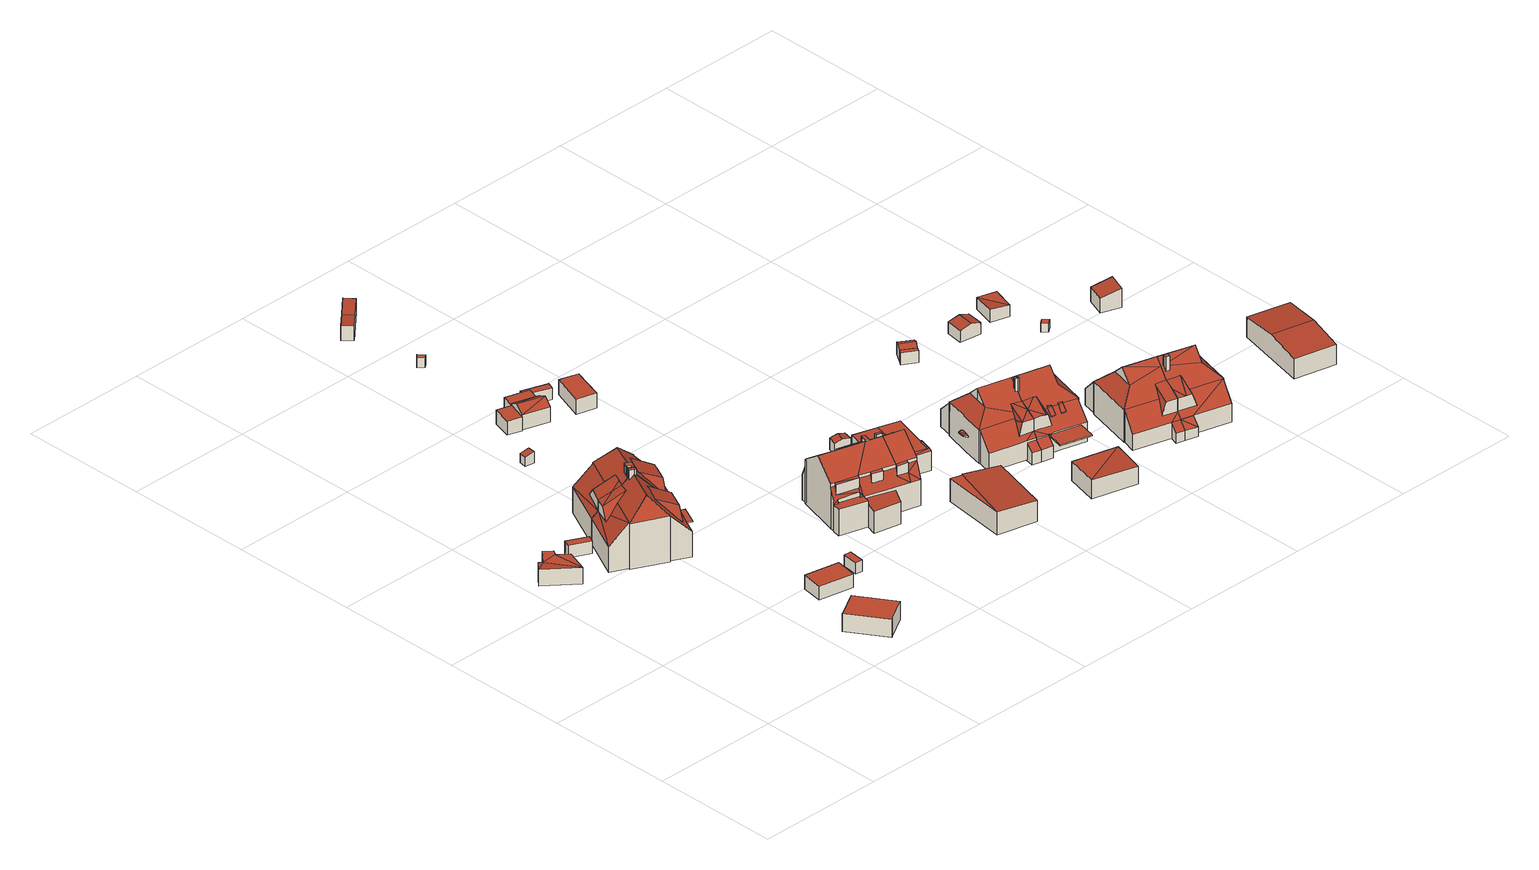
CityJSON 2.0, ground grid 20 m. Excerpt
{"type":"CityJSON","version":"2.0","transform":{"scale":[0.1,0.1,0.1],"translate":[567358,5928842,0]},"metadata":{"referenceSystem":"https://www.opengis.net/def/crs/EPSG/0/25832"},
"CityObjects":{
"building1":{"type":"Building","attributes":{"Grundfläche 2D":"18.917567","Grundhöhe NN":"2.022"},"geometry":[{"type":"Solid","lod":"3","boundaries":[[[[0,1,2]],[[0,2,3]],[[4,3,5]],[[0,3,4]],[[6,0,4,7]],[[8,9,2,1]],[[9,10,3,2]],[[10,11,5,3]],[[11,12,4,5]],[[12,13,7,4]],[[13,14,6,7]],[[14,15,0,6]],[[15,8,1,0]],[[11,10,9,8,15,14,13,12]]]],"semantics":{"surfaces":[{"type":"RoofSurface"},{"type":"WallSurface"},{"type":"GroundSurface"}],"values":[[0,0,0,0,0,1,1,1,1,1,1,1,1,2]]}}]},
"building2":{"type":"Building","attributes":{"Grundfläche 2D":"4.090528","Grundhöhe NN":"1.903"},"geometry":[{"type":"Solid","lod":"3","boundaries":[[[[16,17,18,19]],[[20,21,19,18]],[[21,22,16,19]],[[22,23,17,16]],[[23,20,18,17]],[[23,22,21,20]]]],"semantics":{"surfaces":[{"type":"RoofSurface"},{"type":"WallSurface"},{"type":"GroundSurface"}],"values":[[0,1,1,1,1,2]]}}]},
"building3":{"type":"Building","attributes":{"Grundfläche 2D":"31.286083","Grundhöhe NN":"2.888"},"geometry":[{"type":"Solid","lod":"3","boundaries":[[[[24,25,26,27,28,29]],[[30,31,25,24]],[[31,32,26,25]],[[32,33,27,26]],[[33,34,28,27]],[[35,30,24,29]],[[34,35,29,28]],[[30,35,34,33,32,31]]]],"semantics":{"surfaces":[{"type":"RoofSurface"},{"type":"WallSurface"},{"type":"GroundSurface"}],"values":[[0,1,1,1,1,1,1,2]]}}]},
"building4":{"type":"Building","attributes":{"Grundfläche 2D":"87.049577","Grundhöhe NN":"1.903"},"children":["building4-1","building4-2","building4-3"],"geometry":[{"type":"Solid","lod":"3","boundaries":[[[[36,37,38,39,40,41,42,43,44]],[[45,46,43,42,47]],[[48,49,50,37,36,51,52,53]],[[54,55,56]],[[54,57,58,55]],[[55,58,57,59,60]],[[61,62,63,64,65,66,60,59,57]],[[67,68,69,70,71,72,73,74,75,64,63,62],[50,49,48,53,52,51,76,77,78,46,45,47,42,41,40,39,38,37]],[[67,62,61]],[[74,73,75]],[[44,43,46,78,77,76,51,36]],[[54,56,79,80]],[[57,54,80,81]],[[61,57,81,82]],[[67,61,82,83]],[[68,67,83,84]],[[69,68,84,85]],[[71,70,69,85,86,72]],[[60,66,65,64,75,73,72,86,79,56,55]],[[82,81,80,79,86,85,84,83]]]],"semantics":{"surfaces":[{"type":"RoofSurface"},{"type":"WallSurface"},{"type":"GroundSurface"}],"values":[[0,0,0,0,0,0,0,0,0,0,1,1,1,1,1,1,1,1,1,2]]}}]},
"building4-1":{"type":"BuildingInstallation","parents":["building4"],"geometry":[{"type":"MultiSurface","lod":"3","boundaries":[[[87,88,66,89,90]],[[91,90,89]],[[87,90,92,58,59]],[[66,60,55,91,89]],[[55,92,90,91]]],"semantics":{"surfaces":[{"type":"RoofSurface"},{"type":"WallSurface"}],"values":[0,0,0,1,1]}}]},
"building4-2":{"type":"BuildingInstallation","parents":["building4"],"geometry":[{"type":"MultiSurface","lod":"3","boundaries":[[[93,94,95,96,97,98]],[[94,93,65,99]],[[99,63,95,94]],[[63,100,96,95]],[[97,96,100,75]],[[75,64,65,93,98,97]]],"semantics":{"surfaces":[{"type":"RoofSurface"},{"type":"WallSurface"}],"values":[0,1,1,1,1,1]}}]},
"building4-3":{"type":"BuildingInstallation","parents":["building4"],"geometry":[{"type":"MultiSurface","lod":"3","boundaries":[[[101,102,103,104]],[[105,106,103,102]],[[106,107,104,103]],[[107,108,101,104]],[[108,105,102,101]],[[105,108,107,106]]],"semantics":{"surfaces":[{"type":"RoofSurface"},{"type":"WallSurface"},{"type":"OuterCeilingSurface"}],"values":[0,1,1,1,1,2]}}]},
"building5":{"type":"Building","attributes":{"Grundfläche 2D":"18.298411","Grundhöhe NN":"2.081"},"geometry":[{"type":"Solid","lod":"3","boundaries":[[[[109,110,111,112]],[[113,114,112,111]],[[114,115,109,112]],[[115,116,110,109]],[[116,113,111,110]],[[116,115,114,113]]]],"semantics":{"surfaces":[{"type":"RoofSurface"},{"type":"WallSurface"},{"type":"GroundSurface"}],"values":[[0,1,1,1,1,2]]}}]},
"building6":{"type":"Building","attributes":{"Grundfläche 2D":"96.176987","Grundhöhe NN":"1.854"},"children":["building6-1","building6-2","building6-3"],"geometry":[{"type":"Solid","lod":"3","boundaries":[[[[66,117,89]],[[118,91,89,117,119,120]],[[121,122,118,120,123,124]],[[125,126,127,128,129,130,131]],[[132,133,134,135,136,129,128,137]],[[138,133,132,139,140,141]],[[55,142,56]],[[142,55,122,121,124,143]],[[65,64,144,145,146,147,148,143,124,123,120,119,117,66]],[[149,147,146,145,144,64,75,74,73,72,150,151,152],[139,153,154,127,126,125,131,130,129,136,135,134,133,138,141,140]],[[148,147,149]],[[122,55,91,118]],[[91,55,60,66,89]],[[128,127,154,153,139,132,137]],[[74,75,64,65,66,60,55,56,79,86,72,73]],[[150,72,86,155,151]],[[152,151,155,156]],[[149,152,156,157]],[[148,149,157,158]],[[143,148,158,159]],[[142,143,159,160]],[[56,142,160,79]],[[79,160,159,158,157,156,155,86]]]],"semantics":{"surfaces":[{"type":"RoofSurface"},{"type":"WallSurface"},{"type":"GroundSurface"}],"values":[[0,0,0,0,0,0,0,0,0,0,0,1,1,1,1,1,1,1,1,1,1,1,2]]}}]},
"building6-1":{"type":"BuildingInstallation","parents":["building6"],"geometry":[{"type":"MultiSurface","lod":"3","boundaries":[[[97,161,162,163,164,93,98]],[[75,165,161,97]],[[161,165,166,144,167,168,164,163,162]],[[168,65,93,164]],[[75,97,98,93,65,64]]],"semantics":{"surfaces":[{"type":"RoofSurface"},{"type":"WallSurface"}],"values":[0,1,1,1,1]}}]},
"building6-2":{"type":"BuildingInstallation","parents":["building6"],"geometry":[{"type":"MultiSurface","lod":"3","boundaries":[[[169,170,171,172,173,174]],[[171,170,175,176]],[[146,177,172,171,176]],[[178,173,172,177]],[[178,179,174,173]],[[174,179,145,169]],[[169,145,175,170]]],"semantics":{"surfaces":[{"type":"RoofSurface"},{"type":"WallSurface"}],"values":[0,1,1,1,1,1,1]}}]},
"building6-3":{"type":"BuildingInstallation","parents":["building6"],"geometry":[{"type":"MultiSurface","lod":"3","boundaries":[[[180,181,182,183]],[[181,180,184,185]],[[182,181,185,186]],[[183,182,186,187]],[[180,183,187,184]],[[185,184,187,186]]],"semantics":{"surfaces":[{"type":"RoofSurface"},{"type":"WallSurface"},{"type":"OuterCeilingSurface"}],"values":[0,1,1,1,1,2]}}]},
"building7":{"type":"Building","attributes":{"Grundfläche 2D":"2.817766","Grundhöhe NN":"1.654"},"geometry":[{"type":"Solid","lod":"3","boundaries":[[[[188,189,190,191]],[[192,193,191,190]],[[193,194,188,191]],[[194,195,189,188]],[[195,192,190,189]],[[195,194,193,192]]]],"semantics":{"surfaces":[{"type":"RoofSurface"},{"type":"WallSurface"},{"type":"GroundSurface"}],"values":[[0,1,1,1,1,2]]}}]},
"building8":{"type":"Building","attributes":{"Grundfläche 2D":"1.760088","Grundhöhe NN":"1.076"},"geometry":[{"type":"Solid","lod":"3","boundaries":[[[[196,197,198,199]],[[200,201,199,198]],[[201,202,196,199]],[[202,203,197,196]],[[203,200,198,197]],[[203,202,201,200]]]],"semantics":{"surfaces":[{"type":"RoofSurface"},{"type":"WallSurface"},{"type":"GroundSurface"}],"values":[[0,1,1,1,1,2]]}}]},
"building9":{"type":"Building","attributes":{"Grundfläche 2D":"7.416956","Grundhöhe NN":"1.381"},"geometry":[{"type":"Solid","lod":"3","boundaries":[[[[204,205,206,207]],[[205,204,208,209]],[[206,205,209,210]],[[207,206,210,211]],[[204,207,211,208]],[[209,208,211,210]]]],"semantics":{"surfaces":[{"type":"RoofSurface"},{"type":"WallSurface"},{"type":"GroundSurface"}],"values":[[0,1,1,1,1,2]]}}]},
"building10":{"type":"Building","attributes":{"Grundfläche 2D":"13.542396","Grundhöhe NN":"1.545"},"geometry":[{"type":"Solid","lod":"3","boundaries":[[[[212,213,214]],[[215,214,216]],[[217,212,214,215]],[[215,216,218]],[[216,214,213,219,220]],[[218,216,220,221]],[[217,215,218,221,222]],[[213,212,217,222,219]],[[220,219,222,221]]]],"semantics":{"surfaces":[{"type":"RoofSurface"},{"type":"WallSurface"},{"type":"GroundSurface"}],"values":[[0,0,0,0,1,1,1,1,2]]}}]},
"building11":{"type":"Building","attributes":{"Grundfläche 2D":"8.672101","Grundhöhe NN":"1.393"},"geometry":[{"type":"Solid","lod":"3","boundaries":[[[[223,224,225,204]],[[224,223,226,227]],[[225,224,227,228]],[[204,225,228,208]],[[223,204,208,226]],[[227,226,208,228]]]],"semantics":{"surfaces":[{"type":"RoofSurface"},{"type":"WallSurface"},{"type":"GroundSurface"}],"values":[[0,1,1,1,1,2]]}}]},
"building12":{"type":"Building","attributes":{"Grundfläche 2D":"135.733971","Grundhöhe NN":"1.513"},"children":["building12-1","building12-2"],"geometry":[{"type":"Solid","lod":"3","boundaries":[[[[229,230,231]],[[232,230,229]],[[233,234,235,236,237,238,232]],[[238,239,240,230,232]],[[233,241,242,234]],[[243,244,245,235]],[[245,246,247,236,235]],[[248,249,250,251,252,253,254,255,239,238,237,236,247]],[[251,256,257,252]],[[258,252,257]],[[259,260,261,262,263,264,265,266]],[[267,268,269,270,271,272]],[[273,274,275,276]],[[275,277,276]],[[277,278,276]],[[279,280,281,277,275]],[[282,283,280,279]],[[284,280,283]],[[285,286,287]],[[286,288,287]],[[289,290,286]],[[290,288,286]],[[291,292,293,262,294,295,290,289,296,297,298]],[[299,300,262,293]],[[301,300,299]],[[302,259,303,300,301,304,305,306,307]],[[259,266,303]],[[263,262,300]],[[260,259,308,309]],[[261,260,309,310,269]],[[261,269,268,262]],[[270,269,310,311]],[[271,270,311,312]],[[272,271,312,313]],[[284,283,314,315]],[[278,277,281,280,284,315,316]],[[276,278,316,317]],[[231,301,299,229]],[[229,299,293,232]],[[232,293,292,233]],[[233,292,291,241]],[[241,291,298,242]],[[242,298,297,234]],[[234,297,296,235]],[[235,296,289,243]],[[243,289,286,244]],[[244,286,285,245]],[[314,283,250,249,248,247,246,287,318,319,320]],[[245,285,287,246]],[[250,283,282,251]],[[251,282,279,256]],[[257,256,279,275,258]],[[258,275,274,252]],[[317,321,255,254,253,252,274,273,276]],[[239,255,321,322,306,240]],[[240,306,305,230]],[[230,304,301,231]],[[305,304,230]],[[323,308,259,302,307,306,322]],[[266,265,303]],[[303,265,264,300]],[[264,263,300]],[[272,313,324,288,290,295,294,262,268,267]],[[287,288,324,318]],[[311,310,309,308,323,322,321,317,316,315,314,320,319,318,324,313,312]]]],"semantics":{"surfaces":[{"type":"RoofSurface"},{"type":"WallSurface"},{"type":"GroundSurface"}],"values":[[0,0,0,0,0,0,0,0,0,0,0,0,0,0,0,0,0,0,0,0,0,0,0,0,0,0,0,0,1,1,1,1,1,1,1,1,1,1,1,1,1,1,1,1,1,1,1,1,1,1,1,1,1,1,1,1,1,1,1,1,1,1,1,1,2]]}}]},
"building12-1":{"type":"BuildingInstallation","parents":["building12"],"geometry":[{"type":"MultiSurface","lod":"3","boundaries":[[[325,326,327,328]],[[329,330,326,325]],[[330,331,327,326]],[[331,332,328,327]],[[332,329,325,328]]],"semantics":{"surfaces":[{"type":"RoofSurface"},{"type":"WallSurface"}],"values":[0,1,1,1,1]}}]},
"building12-2":{"type":"BuildingInstallation","parents":["building12"],"geometry":[{"type":"MultiSurface","lod":"3","boundaries":[[[333,334,335,336,337]],[[334,333,338,339]],[[335,334,339,340]],[[336,335,340,341]],[[338,333,337,336,341,342]]],"semantics":{"surfaces":[{"type":"RoofSurface"},{"type":"WallSurface"}],"values":[0,1,1,1,1]}}]},
"building13":{"type":"Building","attributes":{"Grundfläche 2D":"4.233891","Grundhöhe NN":"1.364"},"geometry":[{"type":"Solid","lod":"3","boundaries":[[[[343,344,345,346,347,348]],[[346,345,349,350]],[[347,346,350,351]],[[348,347,351,352]],[[343,348,352,353]],[[344,343,353,227]],[[345,344,227,349]],[[352,351,350,349,227,353]]]],"semantics":{"surfaces":[{"type":"RoofSurface"},{"type":"WallSurface"},{"type":"GroundSurface"}],"values":[[0,1,1,1,1,1,1,2]]}}]},
"building14":{"type":"Building","attributes":{"Grundfläche 2D":"0.995133","Grundhöhe NN":"1.404"},"geometry":[{"type":"Solid","lod":"3","boundaries":[[[[354,355,356,357]],[[358,359,357,356]],[[359,360,354,357]],[[360,361,355,354]],[[361,358,356,355]],[[361,360,359,358]]]],"semantics":{"surfaces":[{"type":"RoofSurface"},{"type":"WallSurface"},{"type":"GroundSurface"}],"values":[[0,1,1,1,1,2]]}}]},
"building15":{"type":"Building","attributes":{"Grundfläche 2D":"16.509918","Grundhöhe NN":"1.061"},"geometry":[{"type":"Solid","lod":"3","boundaries":[[[[362,363,364,365]],[[366,367,365,364]],[[367,368,362,365]],[[368,369,363,362]],[[369,366,364,363]],[[369,368,367,366]]]],"semantics":{"surfaces":[{"type":"RoofSurface"},{"type":"WallSurface"},{"type":"GroundSurface"}],"values":[[0,1,1,1,1,2]]}}]},
"building16":{"type":"Building","attributes":{"Grundfläche 2D":"12.397169","Grundhöhe NN":"0.848"},"geometry":[{"type":"Solid","lod":"3","boundaries":[[[[370,371,372,373]],[[374,370,373,375]],[[375,373,372,376,377]],[[374,375,377,378]],[[371,370,374,378,379]],[[372,371,379,376]],[[377,376,379,378]]]],"semantics":{"surfaces":[{"type":"RoofSurface"},{"type":"WallSurface"},{"type":"GroundSurface"}],"values":[[0,0,1,1,1,1,2]]}}]},
"building17":{"type":"Building","attributes":{"Grundfläche 2D":"71.199647","Grundhöhe NN":"1.740"},"geometry":[{"type":"Solid","lod":"3","boundaries":[[[[380,381,382,383,384]],[[381,380,385]],[[386,387,384,383]],[[387,388,380,384]],[[388,389,385,380]],[[389,390,381,385]],[[390,391,382,381]],[[391,386,383,382]],[[387,386,391,390,389,388]]]],"semantics":{"surfaces":[{"type":"RoofSurface"},{"type":"WallSurface"},{"type":"GroundSurface"}],"values":[[0,0,1,1,1,1,1,1,2]]}}]},
"building18":{"type":"Building","attributes":{"Grundfläche 2D":"30.790269","Grundhöhe NN":"1.133"},"children":["building18-1","building18-2","building18-3"],"geometry":[{"type":"Solid","lod":"3","boundaries":[[[[392,393,394,395,396,397,398,399,400,401,402,403]],[[393,392,404,405]],[[406,395,394,393,405,407,408]],[[395,406,408,407,409,396]],[[410,411,399,398,397,396,409,412]],[[400,399,411,413]],[[404,392,403,402,401,400,413,414]],[[405,404,414,413,411,410,412,409,407]]]],"semantics":{"surfaces":[{"type":"RoofSurface"},{"type":"WallSurface"},{"type":"GroundSurface"}],"values":[[0,1,1,1,1,1,1,2]]}}]},
"building18-1":{"type":"BuildingInstallation","parents":["building18"],"geometry":[{"type":"MultiSurface","lod":"3","boundaries":[[[415,416,399]],[[415,399,400]],[[416,398,399]],[[400,401,415]],[[416,415,401,398]]],"semantics":{"surfaces":[{"type":"RoofSurface"},{"type":"WallSurface"}],"values":[0,0,1,1,1]}}]},
"building18-2":{"type":"BuildingInstallation","parents":["building18"],"geometry":[{"type":"MultiSurface","lod":"3","boundaries":[[[417,418,419,420]],[[420,419,421,422]],[[417,420,422,423]],[[418,417,423,424]],[[419,418,424,421]]],"semantics":{"surfaces":[{"type":"RoofSurface"},{"type":"WallSurface"}],"values":[0,1,1,1,1]}}]},
"building18-3":{"type":"BuildingInstallation","parents":["building18"],"geometry":[{"type":"MultiSurface","lod":"3","boundaries":[[[425,426,406,427,428]],[[425,429,408,406,426]],[[428,427,430,431]],[[425,428,431,429]],[[406,408,430,427]],[[431,430,408,429]]],"semantics":{"surfaces":[{"type":"RoofSurface"},{"type":"WallSurface"},{"type":"OuterCeilingSurface"}],"values":[0,1,1,1,1,2]}}]},
"building19":{"type":"Building","attributes":{"Grundfläche 2D":"3.696190","Grundhöhe NN":"1.197"},"geometry":[{"type":"Solid","lod":"3","boundaries":[[[[432,433,434,435]],[[436,433,432,437]],[[435,434,438,439]],[[437,432,435,439,440]],[[436,437,440,441]],[[438,434,433,436,441]],[[439,438,441,440]]]],"semantics":{"surfaces":[{"type":"RoofSurface"},{"type":"WallSurface"},{"type":"GroundSurface"}],"values":[[0,0,1,1,1,1,2]]}}]},
"building20":{"type":"Building","attributes":{"Grundfläche 2D":"29.216787","Grundhöhe NN":"1.072"},"children":["building20-1"],"geometry":[{"type":"Solid","lod":"3","boundaries":[[[[442,401,400,443,444,445,392,403,402]],[[443,400,413,446]],[[445,444,443,446,447]],[[392,445,447,404]],[[413,400,401,442,402,403,392,404,414]],[[414,404,447,446,413]]]],"semantics":{"surfaces":[{"type":"RoofSurface"},{"type":"WallSurface"},{"type":"GroundSurface"}],"values":[[0,1,1,1,1,2]]}}]},
"building20-1":{"type":"BuildingInstallation","parents":["building20"],"geometry":[{"type":"MultiSurface","lod":"3","boundaries":[[[448,415,400]],[[448,400,443]],[[448,443,444]],[[449,448,444,450]],[[400,415,401]],[[450,444,451]],[[451,452,453,448,449,450]],[[415,448,453,401]]],"semantics":{"surfaces":[{"type":"RoofSurface"},{"type":"WallSurface"}],"values":[0,0,0,0,1,1,1,1]}}]},
"building21":{"type":"Building","attributes":{"Grundfläche 2D":"37.955852","Grundhöhe NN":"1.724"},"geometry":[{"type":"Solid","lod":"3","boundaries":[[[[454,455,456]],[[454,456,457]],[[458,459,456,455]],[[459,460,457,456]],[[460,461,454,457]],[[461,458,455,454]],[[461,460,459,458]]]],"semantics":{"surfaces":[{"type":"RoofSurface"},{"type":"WallSurface"},{"type":"GroundSurface"}],"values":[[0,0,1,1,1,1,2]]}}]},
"building22":{"type":"Building","attributes":{"Grundfläche 2D":"94.107787","Grundhöhe NN":"1.947"},"children":["building22-1","building22-2","building22-3","building22-4"],"geometry":[{"type":"Solid","lod":"3","boundaries":[[[[462,463,464]],[[462,465,466,467,468,469,463]],[[466,465,470,471,472,467]],[[470,465,473,474,475,476,477,471]],[[476,478,479,480,481,482,483,477]],[[484,485,486,472,471,487,483,482]],[[479,478,488,489,490,481,480]],[[487,477,483]],[[471,477,487]],[[462,464,491,492]],[[478,476,475,474,473,465,462,492,493,489,488]],[[490,489,493,494]],[[481,490,494,495]],[[482,481,495,496]],[[497,472,486,485,484,482,496,498]],[[467,472,497,499]],[[468,467,499,500]],[[464,463,469,468,500,491]],[[497,498,496,495,494,493,492,491,500,499]]]],"semantics":{"surfaces":[{"type":"RoofSurface"},{"type":"WallSurface"},{"type":"GroundSurface"}],"values":[[0,0,0,0,0,0,0,1,1,1,1,1,1,1,1,1,1,1,2]]}}]},
"building22-1":{"type":"BuildingInstallation","parents":["building22"],"geometry":[{"type":"MultiSurface","lod":"3","boundaries":[[[501,502,503,504]],[[501,504,505,506]],[[507,508,503,502]],[[508,479,509,505,504,503]],[[509,510,506,505]],[[510,480,507,502,501,506]]],"semantics":{"surfaces":[{"type":"RoofSurface"},{"type":"WallSurface"}],"values":[0,0,1,1,1,1]}}]},
"building22-2":{"type":"BuildingInstallation","parents":["building22"],"geometry":[{"type":"MultiSurface","lod":"3","boundaries":[[[511,512,513,514]],[[473,515,512]],[[513,512,515,516]],[[517,513,516,470,466]],[[518,519,513]],[[517,518,513]],[[511,462,465,473,512]],[[520,462,511,514,513,519,521]]],"semantics":{"surfaces":[{"type":"RoofSurface"},{"type":"WallSurface"}],"values":[0,0,0,0,0,0,1,1]}}]},
"building22-3":{"type":"BuildingInstallation","parents":["building22"],"geometry":[{"type":"MultiSurface","lod":"3","boundaries":[[[522,523,524,525]],[[524,523,475,526]],[[527,525,524,526,528]],[[522,525,527,474]],[[523,522,474,475]]],"semantics":{"surfaces":[{"type":"RoofSurface"},{"type":"WallSurface"}],"values":[0,1,1,1,1]}}]},
"building22-4":{"type":"BuildingInstallation","parents":["building22"],"geometry":[{"type":"MultiSurface","lod":"3","boundaries":[[[529,530,531]],[[532,530,529]],[[529,533,532]],[[534,535,536,533]],[[536,532,533]],[[537,535,534,533,529,531,538,539]],[[540,530,532,536,541,542]],[[531,530,540,538]],[[536,535,537,541]],[[541,537,539,538,540,542]]],"semantics":{"surfaces":[{"type":"RoofSurface"},{"type":"WallSurface"},{"type":"OuterCeilingSurface"}],"values":[0,0,0,0,0,1,1,1,1,2]}}]},
"building23":{"type":"Building","attributes":{"Grundfläche 2D":"107.584632","Grundhöhe NN":"1.808"},"children":["building23-1","building23-2","building23-3","building23-4","building23-5","building23-6"],"geometry":[{"type":"Solid","lod":"3","boundaries":[[[[488,478,543,544,545,546,489]],[[545,544,543,478,476,547,548,549]],[[550,551,552,553,554,555,556,557,558,559,465,462,560]],[[476,475,474,473,465,559,558,557,556,555,554,561,562,547]],[[464,560,462]],[[561,549,548,563,562]],[[564,565,566,567]],[[568,569,564,567]],[[563,547,562]],[[548,547,563]],[[473,474,475,476,478,488,489,570,571,462,465]],[[462,571,572,567,464]],[[573,574,575,553,552,551,550,560,464,567,566,576]],[[554,553,575,577]],[[561,554,577,578]],[[549,561,578,579]],[[545,549,579,580]],[[546,545,580,581]],[[489,546,581,570]],[[565,564,582,583]],[[566,565,583,576]],[[568,567,572,584]],[[569,568,584,585]],[[564,569,585,582]],[[579,578,577,575,574,573,576,583,582,585,584,572,571,570,581,580]]]],"semantics":{"surfaces":[{"type":"RoofSurface"},{"type":"WallSurface"},{"type":"GroundSurface"}],"values":[[0,0,0,0,0,0,0,0,1,1,1,1,1,1,1,1,1,1,1,1,1,1,1,1,2]]}}]},
"building23-1":{"type":"BuildingInstallation","parents":["building23"],"geometry":[{"type":"MultiSurface","lod":"3","boundaries":[[[473,512,586]],[[587,512,511,588,589]],[[590,586,512,587]],[[591,590,587,592]],[[591,593,594,595]],[[590,591,595,559,596]],[[473,465,462,511,512]],[[462,597,598,599,600,593,591,592,587,589,588,511]]],"semantics":{"surfaces":[{"type":"RoofSurface"},{"type":"WallSurface"}],"values":[0,0,0,0,0,0,1,1]}}]},
"building23-2":{"type":"BuildingInstallation","parents":["building23"],"geometry":[{"type":"MultiSurface","lod":"3","boundaries":[[[523,522,601,602]],[[601,522,474,603]],[[604,602,601,603,605]],[[523,602,604,475]],[[522,523,475,474]]],"semantics":{"surfaces":[{"type":"RoofSurface"},{"type":"WallSurface"}],"values":[0,1,1,1,1]}}]},
"building23-3":{"type":"BuildingInstallation","parents":["building23"],"geometry":[{"type":"MultiSurface","lod":"3","boundaries":[[[606,607,608,609]],[[610,606,609,611]],[[610,611,612]],[[613,614,610,612]],[[615,616,608,607]],[[611,609,608,616,556,617]],[[617,613,612,611]],[[614,555,615,607,606,610]]],"semantics":{"surfaces":[{"type":"RoofSurface"},{"type":"WallSurface"}],"values":[0,0,0,1,1,1,1,1]}}]},
"building23-4":{"type":"BuildingInstallation","parents":["building23"],"geometry":[{"type":"MultiSurface","lod":"3","boundaries":[[[618,619,620,621]],[[622,619,618,623]],[[622,623,624]],[[558,619,622,624,625]],[[620,619,558,626]],[[627,623,618,621,628,557]],[[624,623,627,625]],[[621,620,626,628]]],"semantics":{"surfaces":[{"type":"RoofSurface"},{"type":"WallSurface"}],"values":[0,0,0,1,1,1,1,1]}}]},
"building23-5":{"type":"BuildingInstallation","parents":["building23"],"geometry":[{"type":"MultiSurface","lod":"3","boundaries":[[[629,630,631,632]],[[633,634,629,632,635,636]],[[637,638,631,630]],[[631,638,544,639,636,635,632]],[[639,640,633,636]],[[633,640,543,637,630,629,634]]],"semantics":{"surfaces":[{"type":"RoofSurface"},{"type":"WallSurface"}],"values":[0,0,1,1,1,1]}}]},
"building23-6":{"type":"BuildingInstallation","parents":["building23"],"geometry":[{"type":"MultiSurface","lod":"3","boundaries":[[[641,642,643,644]],[[643,642,645,646]],[[641,644,647,648]],[[642,641,648,645]],[[644,643,646,647]],[[648,647,646,645]]],"semantics":{"surfaces":[{"type":"RoofSurface"},{"type":"WallSurface"},{"type":"OuterCeilingSurface"}],"values":[0,1,1,1,1,2]}}]},
"building24":{"type":"Building","attributes":{"Grundfläche 2D":"100.142515","Grundhöhe NN":"1.998"},"children":["building24-1"],"geometry":[{"type":"Solid","lod":"3","boundaries":[[[[649,650,651,652,653]],[[650,654,655,651]],[[654,656,657,658,655]],[[659,660,661,662,663,657,656]],[[664,665,663]],[[663,665,657]],[[651,655,664]],[[655,665,664]],[[661,660,659,666,667,668]],[[667,669,668]],[[670,671,669]],[[670,669,672]],[[667,673,672,669]],[[658,657,665,655]],[[649,653,674,675]],[[650,649,675,676]],[[654,650,676,677]],[[656,654,677,678]],[[659,656,678,679]],[[666,659,679,680]],[[666,680,681,667]],[[674,653,652,651,664,663,662,661,668,669,682,683]],[[669,671,684,682]],[[670,672,685,686]],[[671,670,686,684]],[[673,667,681,687]],[[672,673,687,685]],[[686,685,687,681,680,679,678,677,676,675,674,683,682,684]]]],"semantics":{"surfaces":[{"type":"RoofSurface"},{"type":"WallSurface"},{"type":"GroundSurface"}],"values":[[0,0,0,0,0,0,0,0,0,0,0,0,0,1,1,1,1,1,1,1,1,1,1,1,1,1,1,2]]}}]},
"building24-1":{"type":"BuildingInstallation","parents":["building24"],"geometry":[{"type":"MultiSurface","lod":"3","boundaries":[[[688,689,690,691,692,693,662]],[[660,694,695,690,689,696]],[[692,668,661,662,693]],[[695,694,697]],[[690,695,697,698,668,692,691]]],"semantics":{"surfaces":[{"type":"RoofSurface"},{"type":"WallSurface"}],"values":[0,0,1,1,1]}}]},
"building25":{"type":"Building","attributes":{"Grundfläche 2D":"1.751248","Grundhöhe NN":"0.701"},"geometry":[{"type":"Solid","lod":"3","boundaries":[[[[699,700,701,702]],[[703,704,702,701]],[[704,705,699,702]],[[705,706,700,699]],[[706,703,701,700]],[[706,705,704,703]]]],"semantics":{"surfaces":[{"type":"RoofSurface"},{"type":"WallSurface"},{"type":"GroundSurface"}],"values":[[0,1,1,1,1,2]]}}]},
"building26":{"type":"Building","attributes":{"Grundfläche 2D":"4.894338","Grundhöhe NN":"0.667"},"geometry":[{"type":"Solid","lod":"3","boundaries":[[[[707,702,701,708]],[[709,707,708,710]],[[710,708,701,703,711]],[[709,710,711,712]],[[702,707,709,712,704]],[[701,702,704,703]],[[711,703,704,712]]]],"semantics":{"surfaces":[{"type":"RoofSurface"},{"type":"WallSurface"},{"type":"GroundSurface"}],"values":[[0,0,1,1,1,1,2]]}}]},
"building27":{"type":"Building","attributes":{"Grundfläche 2D":"101.877430","Grundhöhe NN":"1.707"},"children":["building27-1","building27-2"],"geometry":[{"type":"Solid","lod":"3","boundaries":[[[[652,713,653]],[[651,714,652]],[[714,713,652]],[[651,664,715,716,714]],[[663,662,661,717,718,719,720,721,722,715,664]],[[715,722,721,720]],[[719,714,716,723,720]],[[669,671,718,717,661,668]],[[724,718,671]],[[723,716,715,720]],[[662,663,664,651,652,653,725,726,727,669,668,661]],[[724,671,669,727,728]],[[718,724,728,729]],[[719,718,729,730]],[[714,719,730,731]],[[713,714,731,732]],[[653,713,732,725]],[[730,729,728,727,726,725,732,731]]]],"semantics":{"surfaces":[{"type":"RoofSurface"},{"type":"WallSurface"},{"type":"GroundSurface"}],"values":[[0,0,0,0,0,0,0,0,0,1,1,1,1,1,1,1,1,2]]}}]},
"building27-1":{"type":"BuildingInstallation","parents":["building27"],"geometry":[{"type":"MultiSurface","lod":"3","boundaries":[[[733,734,735,662,693]],[[692,733,693]],[[736,734,733]],[[717,737,734,736,738,739]],[[662,661,668,692,693]],[[738,736,733,692,668,740]]],"semantics":{"surfaces":[{"type":"RoofSurface"},{"type":"WallSurface"}],"values":[0,0,0,0,1,1]}}]},
"building27-2":{"type":"BuildingInstallation","parents":["building27"],"geometry":[{"type":"MultiSurface","lod":"3","boundaries":[[[741,742,743,744,745,746]],[[744,743,747,748]],[[749,746,745,744,748,722]],[[741,746,749,750]],[[747,743,742,741,750,721]]],"semantics":{"surfaces":[{"type":"RoofSurface"},{"type":"WallSurface"}],"values":[0,1,1,1,1]}}]},
"building28":{"type":"Building","attributes":{"Grundfläche 2D":"9.220514","Grundhöhe NN":"0.770"},"geometry":[{"type":"Solid","lod":"3","boundaries":[[[[751,752,753,754]],[[755,752,751,756]],[[754,753,757,758]],[[756,751,754,758,759]],[[755,756,759,760]],[[757,753,752,755,760]],[[759,758,757,760]]]],"semantics":{"surfaces":[{"type":"RoofSurface"},{"type":"WallSurface"},{"type":"GroundSurface"}],"values":[[0,0,1,1,1,1,2]]}}]},
"building29":{"type":"Building","attributes":{"Grundfläche 2D":"1.091181","Grundhöhe NN":"0.831"},"geometry":[{"type":"Solid","lod":"3","boundaries":[[[[761,762,763,764]],[[765,766,764,763]],[[766,767,761,764]],[[767,768,762,761]],[[768,765,763,762]],[[768,767,766,765]]]],"semantics":{"surfaces":[{"type":"RoofSurface"},{"type":"WallSurface"},{"type":"GroundSurface"}],"values":[[0,1,1,1,1,2]]}}]},
"building30":{"type":"Building","attributes":{"Grundfläche 2D":"11.157813","Grundhöhe NN":"0.772"},"geometry":[{"type":"Solid","lod":"3","boundaries":[[[[769,770,771]],[[769,771,772]],[[773,774,771,770]],[[774,775,772,771]],[[775,776,769,772]],[[776,773,770,769]],[[776,775,774,773]]]],"semantics":{"surfaces":[{"type":"RoofSurface"},{"type":"WallSurface"},{"type":"GroundSurface"}],"values":[[0,0,1,1,1,1,2]]}}]},
"building31":{"type":"Building","attributes":{"Grundfläche 2D":"9.808201","Grundhöhe NN":"0.218"},"geometry":[{"type":"Solid","lod":"3","boundaries":[[[[777,778,779,780]],[[781,782,780,779]],[[782,783,777,780]],[[783,784,778,777]],[[784,781,779,778]],[[784,783,782,781]]]],"semantics":{"surfaces":[{"type":"RoofSurface"},{"type":"WallSurface"},{"type":"GroundSurface"}],"values":[[0,1,1,1,1,2]]}}]},
"building32":{"type":"Building","attributes":{"Grundfläche 2D":"81.720842","Grundhöhe NN":"0.749"},"geometry":[{"type":"Solid","lod":"3","boundaries":[[[[785,786,787,788]],[[789,785,788,790]],[[790,788,787,791,792]],[[789,790,792,793]],[[786,785,789,793,794]],[[787,786,794,791]],[[792,791,794,793]]]],"semantics":{"surfaces":[{"type":"RoofSurface"},{"type":"WallSurface"},{"type":"GroundSurface"}],"values":[[0,0,1,1,1,1,2]]}}]}
},
"vertices":[
[18,445,46],[13,449,46],[1,436,47],[46,398,47],[43,447,46],[59,434,46],[36,465,46],[48,455,46],[13,449,20],[1,436,20],[46,398,20],[59,434,20],[43,447,20],[48,455,20],[36,465,20],[18,445,20],
[83,469,39],[78,458,39],[109,443,39],[114,454,39],[109,443,19],[114,454,19],[83,469,19],[78,458,19],
[201,61,58],[238,3,58],[240,5,58],[277,27,58],[241,84,58],[204,62,58],[201,61,29],[238,3,29],[240,5,29],[277,27,29],[241,84,29],[204,62,29],
[214,399,89],[185,415,105],[180,404,106],[178,401,106],[177,400,106],[170,386,106],[169,385,106],[200,370,89],[208,386,89],[188,361,78],[193,356,71],[179,374,92],[204,413,87],[198,413,92],[192,414,98],[220,411,71],[210,412,81],[205,413,86],[92,395,60],[133,456,70],[125,460,60],[118,382,92],[128,428,78],[141,428,92],[151,447,92],[117,380,92],[152,383,121],[175,430,121],[178,434,121],[171,438,114],[163,441,105],[169,355,92],[170,357,92],[198,343,60],[210,367,60],[224,394,60],[231,409,60],[221,413,71],[203,422,92],[180,433,119],[217,404,71],[208,386,71],[197,364,71],[125,460,19],[92,395,19],[118,382,19],[117,380,19],[169,355,19],[170,357,19],[198,343,19],[231,409,19],
[156,426,106],[157,429,106],[151,447,98],[126,440,88],[133,456,88],[120,428,71],
[171,438,129],[169,433,129],[175,430,129],[177,428,129],[180,433,129],[178,434,129],[169,433,114],[177,428,119],
[232,390,58],[224,394,58],[210,367,58],[219,363,58],[224,394,56],[210,367,56],[219,363,56],[232,390,56],
[296,136,43],[302,169,43],[248,179,43],[242,146,43],[248,179,21],[242,146,21],[296,136,21],[302,169,21],
[168,451,105],[145,479,88],[170,456,105],[174,465,105],[157,485,80],[152,492,71],[173,466,104],[164,475,92],[210,436,92],[218,426,79],[225,419,70],[232,433,89],[200,447,106],[204,443,101],[205,442,99],[246,463,89],[216,479,106],[206,459,106],[206,458,106],[205,456,106],[241,452,89],[231,478,92],[252,476,71],[240,477,83],[240,477,84],[161,533,60],[187,520,92],[179,437,121],[180,440,121],[184,447,121],[206,493,121],[188,522,92],[240,497,92],[242,432,60],[266,481,60],[239,494,92],[241,452,71],[230,429,70],[266,481,19],[239,494,19],[240,497,19],[188,522,19],[187,520,19],[161,533,19],
[181,436,129],[180,436,129],[173,439,129],[172,440,129],[181,436,119],[180,436,120],[173,439,115],[172,440,114],
[180,440,129],[183,439,129],[186,446,129],[177,451,129],[173,443,129],[174,443,129],[183,439,118],[186,446,118],[177,451,114],[173,443,114],[174,443,114],
[242,432,43],[224,394,43],[232,390,41],[251,428,41],[242,432,39],[224,394,39],[232,390,39],[251,428,39],
[326,161,35],[337,160,35],[340,185,35],[329,186,35],[340,185,17],[329,186,17],[326,161,17],[337,160,17],
[206,678,26],[204,666,26],[219,664,29],[220,676,29],[219,664,11],[220,676,11],[206,678,11],[204,666,11],
[270,758,36],[247,765,36],[238,735,36],[260,728,36],[270,758,14],[247,765,14],[238,735,14],[260,728,14],
[307,747,39],[270,758,39],[265,744,47],[306,731,47],[260,728,39],[311,746,39],[301,716,39],[270,758,15],[260,728,15],[301,716,15],[311,746,15],
[307,747,36],[314,768,36],[276,779,36],[307,747,14],[314,768,14],[276,779,14],
[422,251,85],[389,264,86],[388,260,85],[424,255,86],[442,250,86],[458,245,86],[479,239,86],[488,273,111],[480,275,111],[463,280,111],[393,300,111],[383,266,86],[441,246,85],[457,241,85],[478,235,85],[495,231,85],[496,235,86],[511,231,86],[520,264,111],[528,292,90],[529,295,88],[529,297,86],[486,309,86],[452,319,86],[451,319,86],[404,333,86],[402,333,86],[488,316,82],[475,320,82],[453,326,82],[381,258,57],[378,246,57],[421,233,57],[425,245,57],[420,246,57],[421,249,57],[388,258,57],[387,256,57],[439,241,53],[425,245,53],[421,233,52],[416,216,50],[458,208,50],[471,231,52],[451,319,81],[452,319,81],[453,326,63],[404,333,81],[454,329,56],[405,342,56],[488,316,63],[517,311,56],[475,323,56],[486,309,81],[529,297,81],[532,307,56],[496,235,81],[495,231,69],[511,231,81],[508,221,57],[478,235,70],[493,225,57],[441,246,70],[442,250,81],[424,255,81],[455,236,57],[471,231,57],[479,239,81],[458,245,81],[457,241,70],[422,251,69],[421,249,64],[388,260,69],[382,259,63],[388,258,63],[389,264,80],[389,264,81],[383,266,81],[383,266,80],[381,258,15],[378,246,15],[421,233,15],[416,216,15],[458,208,15],[471,231,15],[529,297,15],[532,307,15],[405,342,15],[404,333,15],[511,231,15],[528,292,15],[529,295,15],[402,333,15],[383,266,15],[382,259,15],[508,221,15],
[468,279,113],[471,289,113],[466,291,113],[463,281,113],[468,279,111],[471,289,103],[466,291,103],[463,281,111],
[481,281,115],[480,276,115],[488,274,115],[489,279,115],[487,279,115],[481,281,107],[480,276,111],[488,274,111],[489,279,107],[487,279,107],
[304,771,33],[314,768,33],[313,764,33],[342,754,33],[346,764,33],[306,778,33],[313,764,14],[342,754,14],[346,764,14],[306,778,14],[304,771,14],
[277,930,29],[283,935,29],[275,944,29],[269,938,29],[275,944,14],[269,938,14],[277,930,14],[283,935,14],
[389,751,35],[360,760,35],[343,709,35],[373,700,35],[343,709,11],[373,700,11],[389,751,11],[360,760,11],
[274,1085,28],[250,1063,31],[263,1050,31],[286,1072,28],[300,1110,31],[312,1096,31],[263,1050,8],[312,1096,8],[300,1110,8],[250,1063,8],
[559,192,54],[528,95,54],[589,81,51],[615,176,51],[560,194,54],[541,198,54],[615,176,17],[560,194,17],[559,192,17],[541,198,17],[528,95,17],[589,81,17],
[573,368,42],[535,379,42],[519,321,42],[517,311,42],[532,307,42],[529,297,42],[529,295,42],[528,292,42],[550,286,42],[551,289,42],[567,346,42],[572,367,42],[573,368,11],[535,379,11],[517,311,39],[517,311,11],[517,311,33],[532,307,11],[529,295,11],[528,292,11],[529,297,11],[550,286,11],[572,367,11],
[551,289,46],[529,295,46],
[548,313,48],[541,315,48],[539,308,48],[546,307,48],[539,308,42],[546,307,42],[548,313,42],[541,315,42],
[475,323,39],[489,319,39],[519,321,35],[478,333,35],[475,323,33],[519,321,33],[478,333,33],
[534,405,33],[530,391,33],[542,388,30],[545,402,30],[518,394,30],[522,408,30],[542,388,12],[545,402,12],[522,408,12],[518,394,12],
[551,291,42],[583,276,42],[589,299,42],[606,358,42],[583,276,11],[606,358,11],
[582,279,46],[588,299,46],[588,300,46],[588,300,42],[588,299,42],[582,279,42],
[680,69,47],[750,51,45],[763,102,47],[693,120,47],[750,51,17],[763,102,17],[693,120,17],[680,69,17],
[700,199,56],[684,196,49],[698,192,49],[704,215,73],[685,220,73],[633,233,73],[627,210,49],[675,198,49],[688,227,79],[657,248,91],[632,234,73],[707,230,87],[710,240,96],[711,245,101],[713,255,110],[662,268,110],[723,293,73],[715,295,73],[709,296,73],[653,310,73],[652,311,73],[667,288,91],[644,280,73],[640,267,73],[639,262,73],[662,268,91],[726,309,57],[728,317,47],[659,335,47],[698,192,19],[700,199,19],[728,317,19],[659,335,19],[653,310,19],[652,311,19],[632,234,19],[640,267,19],[633,233,19],[627,210,19],
[709,296,74],[708,296,75],[715,294,75],[715,295,74],[718,306,62],[711,308,62],[708,296,74],[715,294,74],[718,306,61],[711,308,61],
[700,199,75],[704,215,81],[683,203,76],[685,202,76],[694,233,87],[691,234,87],[684,218,72],[684,218,71],[677,204,56],[685,202,56],[683,203,56],
[710,240,117],[711,245,117],[708,245,117],[707,241,117],[708,245,101],[707,241,96],[708,245,100],
[640,267,48],[635,268,47],[639,262,47],[637,277,47],[643,276,49],[643,277,48],[644,280,47],[637,278,47],[644,280,45],[639,262,45],[640,267,45],[635,268,45],[637,278,45],[637,277,45],
[738,289,73],[745,287,73],[800,273,73],[806,297,47],[771,240,110],[776,260,91],[802,273,73],[717,187,49],[719,186,49],[726,185,49],[774,172,49],[780,196,73],[757,202,73],[751,203,73],[741,206,73],[734,207,73],[728,209,73],[716,187,49],[782,196,73],[766,220,91],[771,240,91],[695,179,37],[713,175,37],[716,187,47],[698,192,47],[684,196,47],[681,183,37],[728,317,18],[700,199,18],[698,192,18],[717,187,18],[719,186,18],[774,172,18],[716,187,18],[780,196,18],[782,196,18],[802,273,18],[800,273,18],[806,297,18],[695,179,18],[713,175,18],[684,196,18],[681,183,18],
[725,225,87],[718,194,76],[713,196,76],[713,195,76],[729,225,87],[721,193,76],[719,194,76],[727,192,56],[727,193,57],[728,207,71],[729,217,80],[713,196,56],[713,195,56],[718,194,56],[721,193,56],
[712,239,117],[713,244,117],[712,239,96],[713,244,101],[713,244,100],
[757,202,74],[758,203,75],[751,205,75],[751,203,74],[755,193,65],[748,195,65],[748,194,65],[748,194,64],[755,193,64],[758,203,74],[751,205,74],[748,195,64],
[741,206,74],[734,207,74],[732,198,65],[739,197,65],[735,209,75],[741,207,75],[735,209,76],[735,209,74],[732,198,64],[741,207,74],[739,197,64],
[738,289,74],[738,287,76],[745,285,76],[745,287,74],[740,300,63],[739,294,69],[746,294,67],[747,298,63],[738,287,75],[745,285,75],[747,298,62],[740,300,62],
[717,187,48],[710,159,48],[758,146,48],[765,175,48],[710,159,46],[758,146,46],[765,175,46],[717,187,46],
[833,235,46],[827,211,72],[898,192,72],[903,210,52],[905,216,46],[825,211,72],[841,187,92],[805,133,72],[831,149,92],[836,168,92],[806,133,72],[857,119,72],[877,114,72],[881,131,87],[885,144,100],[887,154,110],[836,168,110],[799,111,46],[857,95,46],[872,99,54],[870,91,46],[886,74,35],[889,86,46],[867,79,36],[853,82,36],[905,216,20],[833,235,20],[827,211,20],[825,211,20],[805,133,20],[806,133,20],[799,111,20],[857,95,20],[870,91,20],[872,99,20],[889,86,20],[867,79,20],[886,74,20],[853,82,20],
[866,134,87],[864,135,87],[856,104,75],[863,102,75],[872,99,75],[877,114,81],[853,112,62],[849,105,56],[860,127,79],[849,105,54],[863,102,54],
[741,493,26],[762,480,26],[765,486,26],[745,499,26],[765,486,7],[745,499,7],[741,493,7],[762,480,7],
[750,507,30],[771,494,30],[756,516,26],[776,503,26],[776,503,7],[756,516,7],
[980,195,46],[974,172,72],[944,138,110],[948,156,92],[902,108,72],[953,94,72],[954,94,72],[939,121,92],[894,140,99],[889,142,100],[944,138,92],[946,71,46],[905,216,17],[872,99,17],[870,91,17],[946,71,17],[953,94,17],[954,94,17],[974,172,17],[980,195,17],
[885,96,75],[903,126,88],[902,126,88],[894,93,75],[902,117,80],[901,91,54],[901,95,58],[885,96,54],
[893,135,117],[894,140,117],[895,141,117],[889,143,117],[889,142,117],[887,137,117],[895,141,100],[889,143,100],[887,137,94],[893,135,94],
[858,500,30],[855,473,30],[869,470,26],[873,497,26],[835,475,26],[839,502,26],[869,470,8],[873,497,8],[839,502,8],[835,475,8],
[937,409,22],[945,415,22],[937,423,22],[930,417,22],[937,423,8],[930,417,8],[937,409,8],[945,415,8],
[908,517,27],[898,481,29],[927,473,26],[938,509,26],[898,481,8],[927,473,8],[938,509,8],[908,517,8],
[1066,418,33],[1036,429,25],[1025,400,25],[1055,389,33],[1025,400,2],[1055,389,2],[1066,418,2],[1036,429,2],
[1104,155,45],[1090,97,39],[1155,82,39],[1170,140,45],[1118,215,39],[1184,199,39],[1155,82,7],[1184,199,7],[1118,215,7],[1090,97,7]
]}
